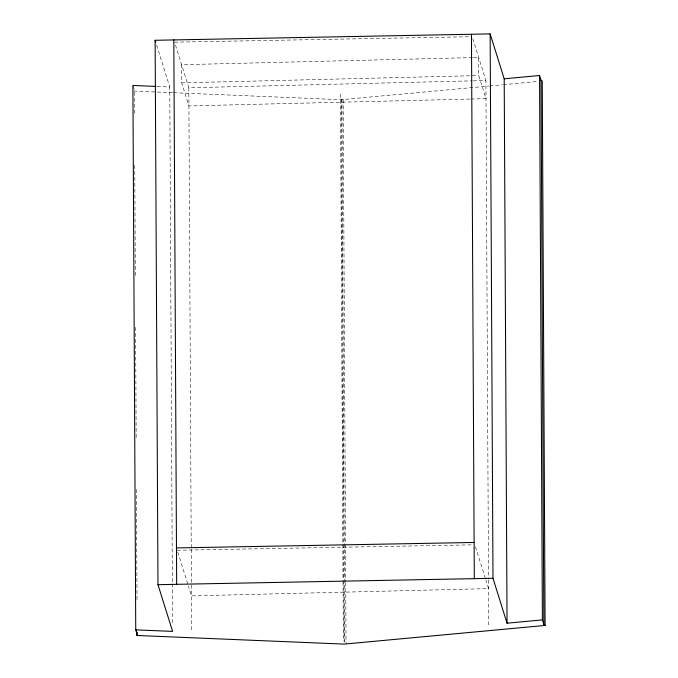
<?xml version="1.0" encoding="UTF-8"?>
<svg xmlns="http://www.w3.org/2000/svg" width="678" height="678" viewBox="0 0 678 678"><rect width="100%" height="100%" fill="white"/><g stroke="black" fill="none" stroke-linecap="round" stroke-linejoin="round"><path stroke-width="0.51" stroke-dasharray="3.39 2.54" d="M173.712 92.725L341.263 99.7L488.541 86.072M489.592 85.97L502.229 84.792M503.288 84.691L538.044 81.445M472.337 57.588L181.602 64.715L181.704 82.86L188.925 105.938L470.142 99.047M473.397 57.562L478.676 57.435L478.778 75.58L485.999 98.657L471.202 99.022M181.704 82.86L478.778 75.58M175.466 45.104L188.831 87.793L472.159 80.852M473.219 80.826L485.906 80.513L488.516 579.097M174.543 42.163L470.074 36.731M177.204 550.265L472.736 544.841M157.118 86.47L169.754 86.996L172.348 582.673M133.676 91.064L172.661 92.683M472.803 38.671L485.906 80.513M475.473 546.79L485.448 578.656M485.762 579.656L488.567 588.623L191.493 595.894L188.382 585.978M156.686 45.248L169.754 86.996M133.185 86.403L134.354 90.14L134.49 115.557M177.822 552.248L188.077 584.987M488.524 580.156L488.753 624.913M343.195 99.649L345.721 581.563M345.721 582.622L346.043 644.049M341.941 98.776L344.797 643.176M341.263 99.7L343.771 579.495M343.78 580.554L344.102 641.981M340.483 94.106L343.034 581.309M343.043 582.368L343.331 638.498M188.831 87.793L191.238 548.282M191.247 549.333L191.679 632.193M172.356 583.733L172.568 625.04M134.752 165.339L135.337 277.607M135.6 327.381L136.185 439.658M136.447 489.431L137.032 601.7"/><path stroke-width="1.02" d="M156.059 86.428L132.896 85.462L135.744 629.862L172.602 631.396L157.974 584.682L155.126 40.282L490.143 33.9L504.203 78.801L539.544 75.504L541.002 80.174L542.256 81.055L545.104 625.447L344.11 644.1L136.524 635.464L137.21 634.532L137.193 632.421M490.143 33.9L492.991 578.3L507.051 623.201L542.392 619.895L543.858 624.574L545.104 625.447M157.974 584.682L492.991 578.3M176.475 547.926L474.117 542.468M155.126 40.282L155.745 42.273M135.744 629.862L137.21 634.532M541.002 80.174L543.858 624.574M539.544 75.504L542.392 619.895M504.203 78.801L507.051 623.201M471.456 34.358L474.303 578.758M173.814 39.824L176.661 584.224M136.498 630.167L136.524 635.464"/></g></svg>
